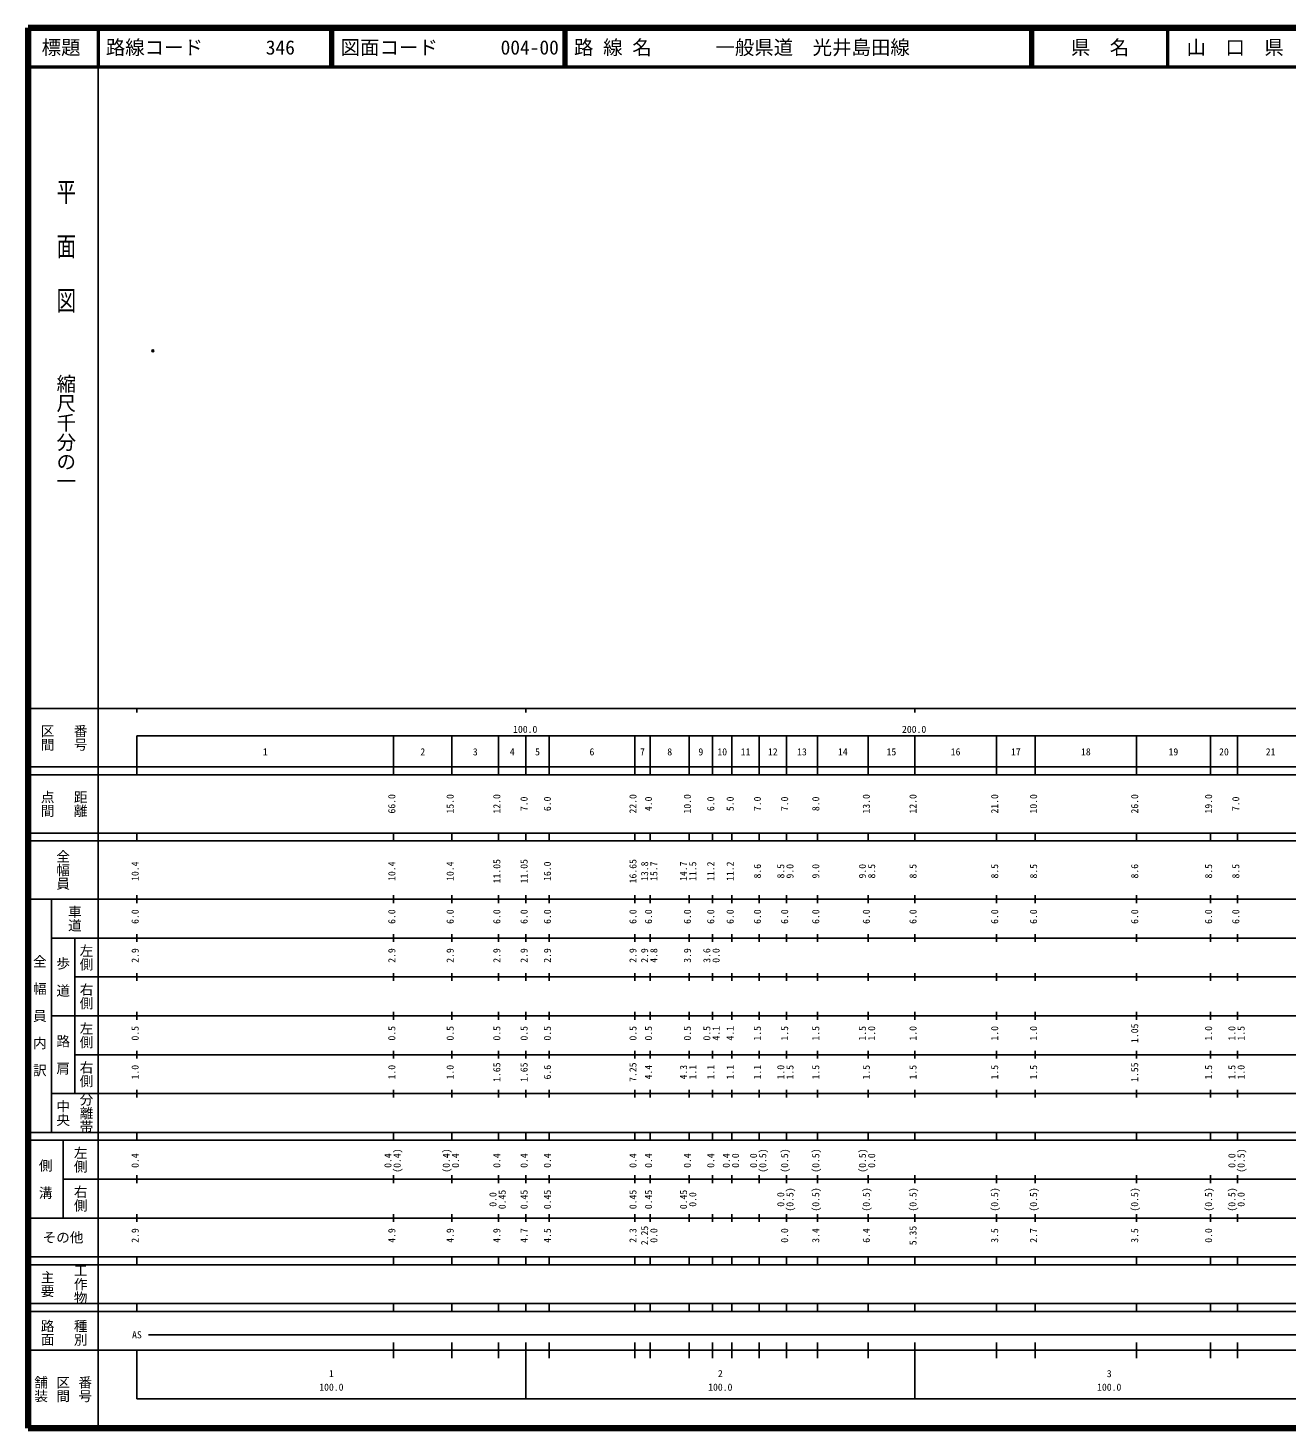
# Model space of a CAD drawing. Units: millimetres on the paper. Extents: x 40 to 680, y 20 to 380.
# Drawn here: x 40 to 363.7, y 20 to 380 of the extents above; entities that cross this region are included whole.
import ezdxf
from ezdxf.enums import TextEntityAlignment as Align

# ---------------------------------------------------------------- set-up
doc = ezdxf.new("R2010")
doc.units = ezdxf.units.MM
doc.header["$PDMODE"] = 32
doc.header["$PDSIZE"] = 0.5
doc.layers.add('M-OTRS', color=6, linetype='Continuous')
doc.layers.add('M-TTL-TXT', color=7, linetype='Continuous')
for name, color, linetype, lineweight in [('M-TTL', 2, 'Continuous', 140), ('M-TTL-BAND', 7, 'Continuous', 25), ('M-TTL-LINE', 7, 'Continuous', 50)]:
    doc.layers.add(name, color=color, linetype=linetype, lineweight=lineweight)
doc.styles.add('@ＭＳ ゴシック', font='')
doc.styles.add('ＭＳ ゴシック', font='')
doc.styles.get('@ＭＳ ゴシック').set_extended_font_data('@MS Gothic')
doc.styles.get('ＭＳ ゴシック').set_extended_font_data('MS Gothic')

msp = doc.modelspace()

# ---------------------------------------------------------------- linework, layer by layer
at = {"layer": 'M-OTRS'}
msp.add_point((72.099, 296.964), dxfattribs=at)
at = {"layer": 'M-TTL'}
for p, q in [((40, 380), (40, 20)), ((680, 380), (40, 380)), ((40, 20), (680, 20))]:
    msp.add_line(p, q, dxfattribs=at)
at = {"layer": 'M-TTL-BAND'}
for p, q in [((58, 370), (58, 20)), ((40, 205), (579, 205)), ((68, 205), (68, 204)), ((168, 205), (168, 204)), ((268, 205), (268, 204)), ((68, 198), (579, 198)), ((68, 198), (68, 188)), ((134, 188), (134, 198)), ((149, 188), (149, 198)), ((161, 188), (161, 198)), ((168, 188), (168, 198)), ((174, 188), (174, 198)), ((196, 188), (196, 198)), ((200, 188), (200, 198)), ((210, 188), (210, 198)), ((216, 188), (216, 198)), ((221, 188), (221, 198)), ((228, 188), (228, 198)), ((235, 188), (235, 198)), ((243, 188), (243, 198)), ((256, 188), (256, 198)), ((268, 188), (268, 198)), ((289, 188), (289, 198)), ((299, 188), (299, 198)), ((325, 188), (325, 198)), ((344, 188), (344, 198)), ((351, 188), (351, 198)), ((40, 190), (579, 190)), ((40, 188), (579, 188)), ((40, 173), (579, 173)), ((68, 171), (68, 173)), ((134, 171), (134, 173)), ((149, 171), (149, 173)), ((161, 171), (161, 173)), ((168, 171), (168, 173)), ((174, 171), (174, 173)), ((196, 171), (196, 173)), ((200, 171), (200, 173)), ((210, 171), (210, 173)), ((216, 171), (216, 173)), ((221, 171), (221, 173)), ((228, 171), (228, 173)), ((235, 171), (235, 173)), ((243, 171), (243, 173)), ((256, 171), (256, 173)), ((268, 171), (268, 173)), ((289, 171), (289, 173)), ((299, 171), (299, 173)), ((325, 171), (325, 173)), ((344, 171), (344, 173)), ((351, 171), (351, 173)), ((40, 171), (579, 171)), ((40, 156), (579, 156)), ((46, 96), (46, 156)), ((68, 155), (68, 157)), ((134, 155), (134, 157)), ((149, 155), (149, 157)), ((161, 155), (161, 157)), ((168, 155), (168, 157)), ((174, 155), (174, 157)), ((196, 155), (196, 157)), ((200, 155), (200, 157)), ((210, 155), (210, 157)), ((216, 155), (216, 157)), ((221, 155), (221, 157)), ((228, 155), (228, 157)), ((235, 155), (235, 157)), ((243, 155), (243, 157)), ((256, 155), (256, 157)), ((268, 155), (268, 157)), ((289, 155), (289, 157)), ((299, 155), (299, 157)), ((325, 155), (325, 157)), ((344, 155), (344, 157)), ((351, 155), (351, 157)), ((46, 146), (579, 146)), ((52, 146), (52, 106)), ((68, 145), (68, 147)), ((134, 145), (134, 147)), ((149, 145), (149, 147)), ((161, 145), (161, 147)), ((168, 145), (168, 147)), ((174, 145), (174, 147)), ((196, 145), (196, 147)), ((200, 145), (200, 147)), ((210, 145), (210, 147)), ((216, 145), (216, 147)), ((221, 145), (221, 147)), ((228, 145), (228, 147)), ((235, 145), (235, 147)), ((243, 145), (243, 147)), ((256, 145), (256, 147)), ((268, 145), (268, 147)), ((289, 145), (289, 147)), ((299, 145), (299, 147)), ((325, 145), (325, 147)), ((344, 145), (344, 147)), ((351, 145), (351, 147)), ((68, 135), (68, 137)), ((134, 135), (134, 137)), ((149, 135), (149, 137)), ((161, 135), (161, 137)), ((168, 135), (168, 137)), ((174, 135), (174, 137)), ((196, 135), (196, 137)), ((200, 135), (200, 137)), ((210, 135), (210, 137)), ((216, 135), (216, 137)), ((221, 135), (221, 137)), ((228, 135), (228, 137)), ((235, 135), (235, 137)), ((243, 135), (243, 137)), ((256, 135), (256, 137)), ((268, 135), (268, 137)), ((289, 135), (289, 137)), ((299, 135), (299, 137)), ((325, 135), (325, 137)), ((344, 135), (344, 137)), ((351, 135), (351, 137)), ((52, 136), (579, 136)), ((46, 126), (579, 126)), ((68, 125), (68, 127)), ((134, 125), (134, 127)), ((149, 125), (149, 127)), ((161, 125), (161, 127)), ((168, 125), (168, 127)), ((174, 125), (174, 127)), ((196, 125), (196, 127)), ((200, 125), (200, 127)), ((210, 125), (210, 127)), ((216, 125), (216, 127)), ((221, 125), (221, 127)), ((228, 125), (228, 127)), ((235, 125), (235, 127)), ((243, 125), (243, 127)), ((256, 125), (256, 127)), ((268, 125), (268, 127)), ((289, 125), (289, 127)), ((299, 125), (299, 127)), ((325, 125), (325, 127)), ((344, 125), (344, 127)), ((351, 125), (351, 127)), ((52, 116), (579, 116)), ((68, 115), (68, 117)), ((134, 115), (134, 117)), ((149, 115), (149, 117)), ((161, 115), (161, 117)), ((168, 115), (168, 117)), ((174, 115), (174, 117)), ((196, 115), (196, 117)), ((200, 115), (200, 117)), ((210, 115), (210, 117)), ((216, 115), (216, 117)), ((221, 115), (221, 117)), ((228, 115), (228, 117)), ((235, 115), (235, 117)), ((243, 115), (243, 117)), ((256, 115), (256, 117)), ((268, 115), (268, 117)), ((289, 115), (289, 117)), ((299, 115), (299, 117)), ((325, 115), (325, 117)), ((344, 115), (344, 117)), ((351, 115), (351, 117)), ((46, 106), (579, 106)), ((68, 105), (68, 107)), ((134, 105), (134, 107)), ((149, 105), (149, 107)), ((161, 105), (161, 107)), ((168, 105), (168, 107)), ((174, 105), (174, 107)), ((196, 105), (196, 107)), ((200, 105), (200, 107)), ((210, 105), (210, 107)), ((216, 105), (216, 107)), ((221, 105), (221, 107)), ((228, 105), (228, 107)), ((235, 105), (235, 107)), ((243, 105), (243, 107)), ((256, 105), (256, 107)), ((268, 105), (268, 107)), ((289, 105), (289, 107)), ((299, 105), (299, 107)), ((325, 105), (325, 107)), ((344, 105), (344, 107)), ((351, 105), (351, 107)), ((40, 96), (579, 96)), ((40, 94), (579, 94)), ((49, 94), (49, 74)), ((68, 94), (68, 96)), ((134, 94), (134, 96)), ((149, 94), (149, 96)), ((161, 94), (161, 96)), ((168, 94), (168, 96)), ((174, 94), (174, 96)), ((196, 94), (196, 96)), ((200, 94), (200, 96)), ((210, 94), (210, 96)), ((216, 94), (216, 96)), ((221, 94), (221, 96)), ((228, 94), (228, 96)), ((235, 94), (235, 96)), ((243, 94), (243, 96)), ((256, 94), (256, 96)), ((268, 94), (268, 96)), ((289, 94), (289, 96)), ((299, 94), (299, 96)), ((325, 94), (325, 96)), ((344, 94), (344, 96)), ((351, 94), (351, 96)), ((49, 84), (579, 84)), ((68, 83), (68, 85)), ((134, 83), (134, 85)), ((149, 83), (149, 85)), ((161, 83), (161, 85)), ((168, 83), (168, 85)), ((174, 83), (174, 85)), ((196, 83), (196, 85)), ((200, 83), (200, 85)), ((210, 83), (210, 85)), ((216, 83), (216, 85)), ((221, 83), (221, 85)), ((228, 83), (228, 85)), ((235, 83), (235, 85)), ((243, 83), (243, 85)), ((256, 83), (256, 85)), ((268, 83), (268, 85)), ((289, 83), (289, 85)), ((299, 83), (299, 85)), ((325, 83), (325, 85)), ((344, 83), (344, 85)), ((351, 83), (351, 85)), ((40, 74), (579, 74)), ((68, 73), (68, 75)), ((134, 73), (134, 75)), ((149, 73), (149, 75)), ((161, 73), (161, 75)), ((168, 73), (168, 75)), ((174, 73), (174, 75)), ((196, 73), (196, 75)), ((200, 73), (200, 75)), ((210, 73), (210, 75)), ((216, 73), (216, 75)), ((221, 73), (221, 75)), ((228, 73), (228, 75)), ((235, 73), (235, 75)), ((243, 73), (243, 75)), ((256, 73), (256, 75)), ((268, 73), (268, 75)), ((289, 73), (289, 75)), ((299, 73), (299, 75)), ((325, 73), (325, 75)), ((344, 73), (344, 75)), ((351, 73), (351, 75)), ((40, 64), (579, 64)), ((40, 62), (579, 62)), ((68, 62), (68, 64)), ((134, 62), (134, 64)), ((149, 62), (149, 64)), ((161, 62), (161, 64)), ((168, 62), (168, 64)), ((174, 62), (174, 64)), ((196, 62), (196, 64)), ((200, 62), (200, 64)), ((210, 62), (210, 64)), ((216, 62), (216, 64)), ((221, 62), (221, 64)), ((228, 62), (228, 64)), ((235, 62), (235, 64)), ((243, 62), (243, 64)), ((256, 62), (256, 64)), ((268, 62), (268, 64)), ((289, 62), (289, 64)), ((299, 62), (299, 64)), ((325, 62), (325, 64)), ((344, 62), (344, 64)), ((351, 62), (351, 64)), ((40, 52), (579, 52)), ((68, 50), (68, 52)), ((134, 50), (134, 52)), ((149, 50), (149, 52)), ((161, 50), (161, 52)), ((168, 50), (168, 52)), ((174, 50), (174, 52)), ((196, 50), (196, 52)), ((200, 50), (200, 52)), ((210, 50), (210, 52)), ((216, 50), (216, 52)), ((221, 50), (221, 52)), ((228, 50), (228, 52)), ((235, 50), (235, 52)), ((243, 50), (243, 52)), ((256, 50), (256, 52)), ((268, 50), (268, 52)), ((289, 50), (289, 52)), ((299, 50), (299, 52)), ((325, 50), (325, 52)), ((344, 50), (344, 52)), ((351, 50), (351, 52)), ((40, 50), (579, 50)), ((71, 44), (565, 44)), ((40, 40), (579, 40)), ((68, 40), (68, 27.5)), ((134, 38), (134, 42)), ((149, 38), (149, 42)), ((161, 38), (161, 42)), ((168, 27.5), (168, 42)), ((174, 38), (174, 42)), ((196, 38), (196, 42)), ((200, 38), (200, 42)), ((210, 38), (210, 42)), ((216, 38), (216, 42)), ((221, 38), (221, 42)), ((228, 38), (228, 42)), ((235, 38), (235, 42)), ((243, 38), (243, 42)), ((256, 38), (256, 42)), ((268, 27.5), (268, 42)), ((289, 38), (289, 42)), ((299, 38), (299, 42)), ((325, 38), (325, 42)), ((344, 38), (344, 42)), ((351, 38), (351, 42)), ((68, 27.5), (579, 27.5))]:
    msp.add_line(p, q, dxfattribs=at)
at = {"layer": 'M-TTL-LINE'}
for p, q in [((58, 380), (58, 370)), ((117.75, 380), (117.75, 370)), ((118.25, 380), (118.25, 370)), ((177.75, 380), (177.75, 370)), ((178.25, 380), (178.25, 370)), ((297.75, 380), (297.75, 370)), ((298.25, 380), (298.25, 370)), ((333, 380), (333, 370)), ((40, 370), (680, 370))]:
    msp.add_line(p, q, dxfattribs=at)

# ---------------------------------------------------------------- texts
at = {"layer": 'M-TTL-BAND', "style": '@ＭＳ ゴシック', "width": 1.4}
msp.add_text('平  面  図', height=3.666, rotation=270, dxfattribs=at).set_placement((49.777, 306.475), align=Align.MIDDLE_RIGHT)
at = {"layer": 'M-TTL-BAND', "style": '@ＭＳ ゴシック'}
msp.add_text('縮尺千分の一', height=3.666, rotation=270, dxfattribs=at).set_placement((49.777, 261.03), align=Align.MIDDLE_RIGHT)
for s, p in [('区間', (45, 197.5)), ('番号', (53.5, 197.5)), ('点間', (45, 180.5)), ('距離', (53.5, 180.5)), ('全幅員', (49, 163.5)), ('車道', (52, 151)), ('左側', (55, 141)), ('全\u3000幅\u3000員\u3000内\u3000訳', (43, 126)), ('歩\u3000道', (49, 136)), ('右側', (55, 131)), ('左側', (55, 121)), ('路\u3000肩', (49, 116)), ('右側', (55, 111)), ('分離帯', (55, 101)), ('中央', (49, 101)), ('左側', (53.5, 89)), ('側\u3000溝', (44.5, 84)), ('右側', (53.5, 79)), ('工作物', (53.5, 57)), ('主要', (45, 57)), ('路面', (45, 44.5)), ('種別', (53.5, 44.5)), ('舗装', (43.333, 30)), ('区間', (49, 30)), ('番号', (54.667, 30))]:
    msp.add_text(s, height=2.566, rotation=270, dxfattribs=at).set_placement(p, align=Align.MIDDLE_CENTER)
at = {"layer": 'M-TTL-BAND', "style": 'ＭＳ ゴシック'}
for s, p in [('100.0', (167.844, 198.195)), ('200.0', (267.844, 198.195)), ('1', (101, 192.405)), ('2', (141.5, 192.405)), ('3', (155, 192.405)), ('4', (164.5, 192.405)), ('5', (171, 192.405)), ('6', (185, 192.405)), ('7', (198, 192.405)), ('8', (205, 192.405)), ('9', (213, 192.405)), ('10', (218.5, 192.405)), ('11', (224.5, 192.405)), ('12', (231.5, 192.405)), ('13', (239, 192.405)), ('14', (249.5, 192.405)), ('15', (262, 192.405)), ('16', (278.5, 192.405)), ('17', (294, 192.405)), ('18', (312, 192.405)), ('19', (334.5, 192.405)), ('20', (347.5, 192.405)), ('21', (359.5, 192.405)), ('AS', (68, 42.5)), ('1', (118, 32.523)), ('2', (218, 32.523)), ('3', (318, 32.523)), ('100.0', (118, 29.033)), ('100.0', (218, 29.033)), ('100.0', (318, 29.033))]:
    msp.add_text(s, height=1.833, dxfattribs=at).set_placement(p, align=Align.BOTTOM_CENTER)
for s, p in [('66.0', (135, 180.5)), ('15.0', (150, 180.5)), ('12.0', (162, 180.5)), ('7.0', (169, 180.5)), ('6.0', (175, 180.5)), ('22.0', (197, 180.5)), ('4.0', (201, 180.5)), ('10.0', (211, 180.5)), ('6.0', (217, 180.5)), ('5.0', (222, 180.5)), ('7.0', (229, 180.5)), ('7.0', (236, 180.5)), ('8.0', (244, 180.5)), ('13.0', (257, 180.5)), ('12.0', (269, 180.5)), ('21.0', (290, 180.5)), ('10.0', (300, 180.5)), ('26.0', (326, 180.5)), ('19.0', (345, 180.5)), ('7.0', (352, 180.5)), ('11.05', (162, 163.174)), ('11.05', (169, 163.174)), ('16.65', (197, 163.174)), ('10.4', (69, 163.174)), ('10.4', (135, 163.174)), ('10.4', (150, 163.174)), ('16.0', (175, 163.174)), ('13.8', (200, 163.174)), ('15.7', (202.37, 163.174)), ('14.7', (210, 163.174)), ('11.5', (212.37, 163.174)), ('11.2', (217, 163.174)), ('11.2', (222, 163.174)), ('8.6', (229, 163.174)), ('8.5', (235, 163.174)), ('9.0', (237.37, 163.174)), ('9.0', (244, 163.174)), ('9.0', (256, 163.174)), ('8.5', (258.37, 163.174)), ('8.5', (269, 163.174)), ('8.5', (290, 163.174)), ('8.5', (300, 163.174)), ('8.6', (326, 163.174)), ('8.5', (345, 163.174)), ('8.5', (352, 163.174)), ('6.0', (69, 151.5)), ('6.0', (135, 151.5)), ('6.0', (150, 151.5)), ('6.0', (162, 151.5)), ('6.0', (169, 151.5)), ('6.0', (175, 151.5)), ('6.0', (197, 151.5)), ('6.0', (201, 151.5)), ('6.0', (211, 151.5)), ('6.0', (217, 151.5)), ('6.0', (222, 151.5)), ('6.0', (229, 151.5)), ('6.0', (236, 151.5)), ('6.0', (244, 151.5)), ('6.0', (257, 151.5)), ('6.0', (269, 151.5)), ('6.0', (290, 151.5)), ('6.0', (300, 151.5)), ('6.0', (326, 151.5)), ('6.0', (345, 151.5)), ('6.0', (352, 151.5)), ('2.9', (69, 141.5)), ('2.9', (135, 141.5)), ('2.9', (150, 141.5)), ('2.9', (162, 141.5)), ('2.9', (169, 141.5)), ('2.9', (175, 141.5)), ('2.9', (197, 141.5)), ('2.9', (200, 141.5)), ('4.8', (202.37, 141.5)), ('3.9', (211, 141.5)), ('3.6', (216, 141.5)), ('0.0', (218.37, 141.5)), ('0.5', (69, 121.5)), ('0.5', (135, 121.5)), ('0.5', (150, 121.5)), ('0.5', (162, 121.5)), ('0.5', (169, 121.5)), ('0.5', (175, 121.5)), ('0.5', (197, 121.5)), ('0.5', (201, 121.5)), ('0.5', (211, 121.5)), ('0.5', (216, 121.5)), ('4.1', (218.37, 121.5)), ('4.1', (222, 121.5)), ('1.5', (229, 121.5)), ('1.5', (236, 121.5)), ('1.5', (244, 121.5)), ('1.5', (256, 121.5)), ('1.0', (258.37, 121.5)), ('1.0', (269, 121.5)), ('1.0', (290, 121.5)), ('1.0', (300, 121.5)), ('1.05', (326, 121.5)), ('1.0', (345, 121.5)), ('1.0', (351, 121.5)), ('1.5', (353.37, 121.5)), ('1.0', (69, 111.5)), ('1.0', (135, 111.5)), ('1.0', (150, 111.5)), ('1.65', (162, 111.5)), ('1.65', (169, 111.5)), ('6.6', (175, 111.5)), ('7.25', (197, 111.5)), ('4.4', (201, 111.5)), ('4.3', (210, 111.5)), ('1.1', (212.37, 111.5)), ('1.1', (217, 111.5)), ('1.1', (222, 111.5)), ('1.1', (229, 111.5)), ('1.0', (235, 111.5)), ('1.5', (237.37, 111.5)), ('1.5', (244, 111.5)), ('1.5', (257, 111.5)), ('1.5', (269, 111.5)), ('1.5', (290, 111.5)), ('1.5', (300, 111.5)), ('1.55', (326, 111.5)), ('1.5', (345, 111.5)), ('1.5', (351, 111.5)), ('1.0', (353.37, 111.5)), ('0.4', (69, 88.764)), ('0.4', (134, 88.764)), ('(0.4)', (136.37, 88.764)), ('(0.4)', (149, 88.764)), ('0.4', (151.37, 88.764)), ('0.4', (162, 88.764)), ('0.4', (169, 88.764)), ('0.4', (175, 88.764)), ('0.4', (197, 88.764)), ('0.4', (201, 88.764)), ('0.4', (211, 88.764)), ('0.4', (217, 88.764)), ('0.4', (221, 88.764)), ('0.0', (223.37, 88.764)), ('0.0', (228, 88.764)), ('(0.5)', (230.37, 88.764)), ('(0.5)', (236, 88.764)), ('(0.5)', (244, 88.764)), ('(0.5)', (256, 88.764)), ('0.0', (258.37, 88.764)), ('0.0', (351, 88.764)), ('(0.5)', (353.37, 88.764)), ('0.0', (161, 78.764)), ('0.45', (163.37, 78.764)), ('0.45', (169, 78.764)), ('0.45', (175, 78.764)), ('0.45', (197, 78.764)), ('0.45', (201, 78.764)), ('0.45', (210, 78.764)), ('0.0', (212.37, 78.764)), ('0.0', (235, 78.764)), ('(0.5)', (237.37, 78.764)), ('(0.5)', (244, 78.764)), ('(0.5)', (257, 78.764)), ('(0.5)', (269, 78.764)), ('(0.5)', (290, 78.764)), ('(0.5)', (300, 78.764)), ('(0.5)', (326, 78.764)), ('(0.5)', (345, 78.764)), ('(0.5)', (351, 78.764)), ('0.0', (353.37, 78.764)), ('2.9', (69, 69.5)), ('4.9', (135, 69.5)), ('4.9', (150, 69.5)), ('4.9', (162, 69.5)), ('4.7', (169, 69.5)), ('4.5', (175, 69.5)), ('2.3', (197, 69.5)), ('2.25', (200, 69.5)), ('0.0', (202.37, 69.5)), ('0.0', (236, 69.5)), ('3.4', (244, 69.5)), ('6.4', (257, 69.5)), ('5.35', (269, 69.5)), ('3.5', (290, 69.5)), ('2.7', (300, 69.5)), ('3.5', (326, 69.5)), ('0.0', (345, 69.5))]:
    msp.add_text(s, height=1.833, rotation=90, dxfattribs=at).set_placement(p, align=Align.BOTTOM_CENTER)
msp.add_text('その他', height=2.566, dxfattribs=at).set_placement((49, 69), align=Align.MIDDLE_CENTER)
at = {"layer": 'M-TTL-TXT', "style": 'ＭＳ ゴシック'}
for s, p in [('標題', (48.5, 375)), ('県\u3000名', (315.625, 375)), ('山\u3000口\u3000県', (350.375, 375))]:
    msp.add_text(s, height=3.666, dxfattribs=at).set_placement(p, align=Align.MIDDLE_CENTER)
for s, p in [('路線コード', (60, 375)), ('346', (101.142, 375)), ('図面コード', (120.38, 375)), ('004-00', (161.521, 375)), ('路 線 名', (180.38, 375)), ('一般県道\u3000光井島田線', (216.734, 375))]:
    msp.add_text(s, height=3.666, dxfattribs=at).set_placement(p, align=Align.MIDDLE_LEFT)

doc.saveas('drawing.dxf')
